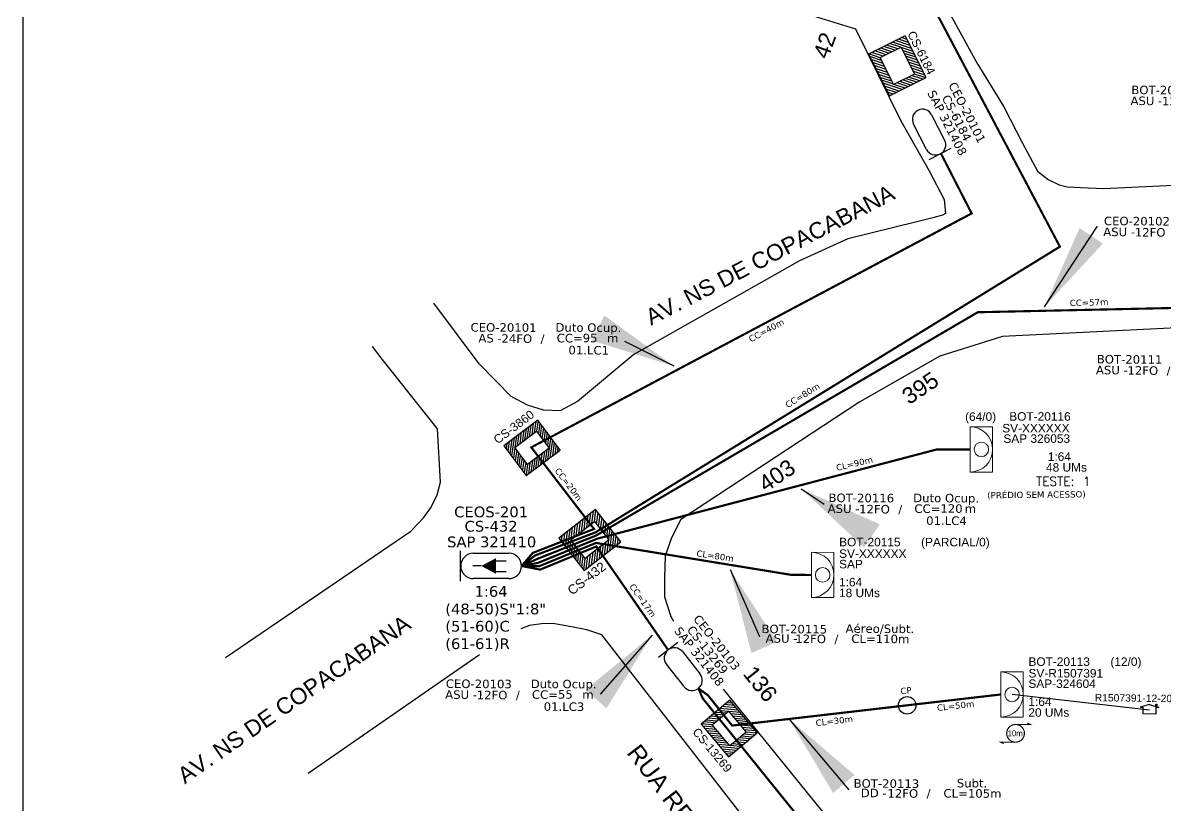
# Model space of a CAD drawing. Header units: inches. Extents: x 8603 to 10341, y 4641 to 5235.
# Drawn here: x 8603 to 8938.9, y 4840.8 to 5070.8 of the extents above; entities that cross this region are included whole.
import ezdxf
from ezdxf.enums import TextEntityAlignment as Align

# ---------------------------------------------------------------- set-up
doc = ezdxf.new("R2010")
doc.units = ezdxf.units.IN
doc.header["$MEASUREMENT"] = 0
for name, color, linetype in [('10.1-Caixas Subterrâneas', 5, 'Continuous'), ('20.4-CEOS', 1, 'Continuous'), ('20.5-CEO', 1, 'Continuous'), ('CAP a instalar', 1, 'FENCELINE1'), ('EXTRA', 50, 'Continuous'), ('label_cabos', 7, 'Continuous'), ('LAYOUT', 7, 'Continuous'), ('Legenda', 1, 'Continuous'), ('MUB', 252, 'Continuous'), ('surveys', 7, 'Continuous'), ('SURVEYS_LEGENDAS', 7, 'Continuous')]:
    doc.layers.add(name, color=color, linetype=linetype)
doc.layers.add("20.0-LEGENDA DOS CDO'S", color=1, linetype='Continuous', lineweight=0)
doc.layers.add('20.1-CDO_INTERIOR', color=1, linetype='Continuous', lineweight=0)
doc.layers.add('Comprimeto de lance', color=7, linetype='Continuous', true_color=0xf7f7f7)
doc.styles.add('ARIAL', font='arial.ttf')
doc.styles.add('ROMANS', font='simplex')
doc.styles.add('siredit', font='verdana.ttf')
doc.linetypes.add('FENCELINE1', pattern='A,0.25,-0.1,[133,ltypeshp.shx,S=0.1,R=0,X=-0.1,Y=0],-0.1,1', length=1.45)
doc.dimstyles.new('CC', dxfattribs={"dimtxt": 1, "dimasz": 2, "dimexe": 0.18, "dimexo": 0.0625, "dimgap": 0.09, "dimtad": 0, "dimdec": 0, "dimrnd": 1, "dimzin": 0, "dimdsep": 46, "dimtxsty": 'siredit', "dimblk": 'NONE', "dimcen": 0, "dimse1": 1, "dimse2": 1, "dimsd1": 1, "dimsd2": 1, "dimclrt": 7, "dimadec": 0, "dimazin": 0, "dimtfac": 1, "dimtdec": 0, "dimtofl": 0, "dimtmove": 0, "dimatfit": 3, "dimfxl": 0, "dimtolj": 1, "dimtzin": 0, "dimarcsym": 0})

# ---------------------------------------------------------------- blocks, each defined once
blk = doc.blocks.new('*X6')
at = {"color": 0, "linetype": 'Continuous'}
for p, q in [((-1.25, 0.34099), (-0.49099, 1.1)), ((-1.25, 0.517767), (-0.667767, 1.1)), ((-1.25, 0.694544), (-0.844544, 1.1)), ((-1.25, 0.87132), (-1.02132, 1.1)), ((-1.25, 1.048097), (-1.198097, 1.1)), ((-0.789214, 0.625), (-0.314214, 1.1)), ((-0.612437, 0.625), (-0.137437, 1.1)), ((-0.43566, 0.625), (0.03934, 1.1)), ((-0.258883, 0.625), (0.216117, 1.1)), ((-0.082107, 0.625), (0.392893, 1.1)), ((0.09467, 0.625), (0.56967, 1.1)), ((0.271447, 0.625), (0.746447, 1.1)), ((0.448223, 0.625), (0.923223, 1.1)), ((0.625, 0.625), (1.1, 1.1)), ((0.801777, 0.625), (1.25, 1.073223)), ((0.8035, 0.449947), (1.25, 0.896447)), ((0.8035, 0.27317), (1.25, 0.71967)), ((-1.25, 0.164214), (-0.8035, 0.610714)), ((-1.25, -0.012563), (-0.8035, 0.433937)), ((-1.25, -0.18934), (-0.8035, 0.25716)), ((-1.25, -0.366117), (-0.8035, 0.080383)), ((0.8035, 0.096393), (1.25, 0.542893)), ((0.8035, -0.080383), (1.25, 0.366117)), ((0.8035, -0.25716), (1.25, 0.18934)), ((0.8035, -0.433937), (1.25, 0.012563)), ((-1.25, -0.542893), (-0.8035, -0.096393)), ((-1.25, -0.71967), (-0.8035, -0.27317)), ((-1.25, -0.896447), (-0.8035, -0.449947)), ((0.49099, -1.1), (1.25, -0.34099)), ((0.667767, -1.1), (1.25, -0.517767)), ((0.8035, -0.610714), (1.25, -0.164214)), ((-1.25, -1.073223), (-0.801777, -0.625)), ((-1.1, -1.1), (-0.625, -0.625)), ((-0.923223, -1.1), (-0.448223, -0.625)), ((-0.746447, -1.1), (-0.271447, -0.625)), ((-0.56967, -1.1), (-0.09467, -0.625)), ((-0.392893, -1.1), (0.082107, -0.625)), ((-0.216117, -1.1), (0.258883, -0.625)), ((-0.03934, -1.1), (0.43566, -0.625)), ((0.137437, -1.1), (0.612437, -0.625)), ((0.314214, -1.1), (0.789214, -0.625)), ((0.844544, -1.1), (1.25, -0.694544)), ((1.02132, -1.1), (1.25, -0.87132)), ((1.198097, -1.1), (1.25, -1.048097))]:
    blk.add_line(p, q, dxfattribs=at)
blk = doc.blocks.new('MANHOLE_MQ')
at = {"color": 0, "linetype": 'Continuous'}
for p, q in [((0.00000623, 0.00000569), (-0.00000627, 0.00000569)), ((-0.00000627, 0.00000569), (-0.00000627, -0.00000531)), ((-0.00000404, 0.00000331), (0.00000399, 0.00000331)), ((-0.00000404, -0.00000294), (-0.00000404, 0.00000331)), ((0.00000399, 0.00000331), (0.00000399, -0.00000294)), ((0.00000623, -0.00000531), (0.00000623, 0.00000569)), ((0.00000399, -0.00000294), (-0.00000404, -0.00000294)), ((0.00000399, -0.00000294), (0.00000399, -0.00000294)), ((-0.00000627, -0.00000531), (0.00000623, -0.00000531))]:
    blk.add_line(p, q, dxfattribs=at)
at = {"color": 0, "linetype": 'Continuous', "xscale": 5e-06, "yscale": 5e-06, "zscale": 1e-05}
blk.add_blockref('*X6', (-0.00000002, 0.00000019), dxfattribs=at)
blk = doc.blocks.new('*X9')
at = {"color": 0, "linetype": 'Continuous'}
for p, q in [((-1.25, 0.34099), (-0.49099, 1.1)), ((-1.25, 0.517767), (-0.667767, 1.1)), ((-1.25, 0.694544), (-0.844544, 1.1)), ((-1.25, 0.87132), (-1.02132, 1.1)), ((-1.25, 1.048097), (-1.198097, 1.1)), ((-0.789214, 0.625), (-0.314214, 1.1)), ((-0.612437, 0.625), (-0.137437, 1.1)), ((-0.43566, 0.625), (0.03934, 1.1)), ((-0.258883, 0.625), (0.216117, 1.1)), ((-0.082107, 0.625), (0.392893, 1.1)), ((0.09467, 0.625), (0.56967, 1.1)), ((0.271447, 0.625), (0.746447, 1.1)), ((0.448223, 0.625), (0.923223, 1.1)), ((0.625, 0.625), (1.1, 1.1)), ((0.801777, 0.625), (1.25, 1.073223)), ((0.8035, 0.449947), (1.25, 0.896447)), ((0.8035, 0.27317), (1.25, 0.71967)), ((-1.25, 0.164214), (-0.8035, 0.610714)), ((-1.25, -0.012563), (-0.8035, 0.433937)), ((-1.25, -0.18934), (-0.8035, 0.25716)), ((-1.25, -0.366117), (-0.8035, 0.080383)), ((0.8035, 0.096393), (1.25, 0.542893)), ((0.8035, -0.080383), (1.25, 0.366117)), ((0.8035, -0.25716), (1.25, 0.18934)), ((0.8035, -0.433937), (1.25, 0.012563)), ((-1.25, -0.542893), (-0.8035, -0.096393)), ((-1.25, -0.71967), (-0.8035, -0.27317)), ((-1.25, -0.896447), (-0.8035, -0.449947)), ((0.49099, -1.1), (1.25, -0.34099)), ((0.667767, -1.1), (1.25, -0.517767)), ((0.8035, -0.610714), (1.25, -0.164214)), ((-1.25, -1.073223), (-0.801777, -0.625)), ((-1.1, -1.1), (-0.625, -0.625)), ((-0.923223, -1.1), (-0.448223, -0.625)), ((-0.746447, -1.1), (-0.271447, -0.625)), ((-0.56967, -1.1), (-0.09467, -0.625)), ((-0.392893, -1.1), (0.082107, -0.625)), ((-0.216117, -1.1), (0.258883, -0.625)), ((-0.03934, -1.1), (0.43566, -0.625)), ((0.137437, -1.1), (0.612437, -0.625)), ((0.314214, -1.1), (0.789214, -0.625)), ((0.844544, -1.1), (1.25, -0.694544)), ((1.02132, -1.1), (1.25, -0.87132)), ((1.198097, -1.1), (1.25, -1.048097))]:
    blk.add_line(p, q, dxfattribs=at)
blk = doc.blocks.new('*U10')
at = {"color": 0, "linetype": 'Continuous'}
for p, q in [((0.001244, 0.001095), (-0.000006, 0.001095)), ((-0.000006, 0.001095), (-0.000006, -0.000005)), ((0.001244, -0.000005), (0.001244, 0.001095)), ((0.000217, 0.000857), (0.00102, 0.000857)), ((0.000217, 0.000232), (0.000217, 0.000857)), ((0.00102, 0.000857), (0.00102, 0.000232)), ((0.00102, 0.000232), (0.000217, 0.000232)), ((0.00102, 0.000232), (0.00102, 0.000232)), ((-0.000006, -0.000005), (0.001244, -0.000005))]:
    blk.add_line(p, q, dxfattribs=at)
at = {"color": 0, "linetype": 'Continuous', "xscale": 0.0005, "yscale": 0.0005, "zscale": 0.001}
blk.add_blockref('*X9', (0.000619, 0.000545), dxfattribs=at)
at = {"layer": '10.1-Caixas Subterrâneas', "color": 0, "lineweight": 0, "style": 'ROMANS'}
blk.add_attdef('FID', (-0.000027, -0.000378), '', height=0.00025, dxfattribs=at)
at = {"layer": '10.1-Caixas Subterrâneas', "color": 0, "lineweight": 0, "style": 'ROMANS', "flags": 3}
for tag, p in [('FATOR', (-0.000622, -0.000749)), ('ID_ATIVIDADE', (-0.000622, -0.001121)), ('QTDE', (-0.000622, -0.001493))]:
    blk.add_attdef(tag, p, '', height=0.00025, dxfattribs=at)
blk = doc.blocks.new('Teste  FTTH')
at = {"color": 0, "lineweight": 0, "style": 'ROMANS'}
for tag, p in [('TESTE', (-2.302, -0.29)), ('QTDE', (0.212, -0.29))]:
    blk.add_attdef(tag, p, '', height=0.48, dxfattribs=at)
for tag, p, flags in [('FID', (-2.227, -1.253), 1), ('FATOR', (-2.227, -2.028), 3), ('ID_ATIVIDADE', (-2.227, -2.716), 3)]:
    blk.add_attdef(tag, p, '', height=0.48, dxfattribs=dict(at, flags=flags))
blk = doc.blocks.new('_None')
blk = doc.blocks.new('LEGENDA DOS CABOS')
at = {"layer": 'EXTRA', "color": 0, "style": 'siredit'}
for tag, p in [('ID', (4.6, 0.97)), ('XX', (9.03, 0.97))]:
    blk.add_attdef(tag, text='', height=0.48, rotation=359.69, dxfattribs=at).set_placement(p, align=Align.MIDDLE_CENTER)
at = {"layer": 'Legenda', "color": 0, "style": 'siredit'}
for tag, p in [('TIPO_CABO', (1.31, 0)), ('CABO', (4.69, -0.05)), ('/', (6.81, -0.05)), ('METROS', (10.03, -0.05))]:
    blk.add_attdef(tag, text='', height=0.8, rotation=359.69, dxfattribs=at).set_placement(p, align=Align.MIDDLE_CENTER)
blk = doc.blocks.new('Inst CB DT OCUP CFOA-SM-ASU-120-S-12')
at = {"layer": 'label_cabos', "color": 0, "style": 'siredit'}
for tag, flags, p in [('ID_ATIVIDADE', 3, (1.31, 2.67)), ('FATOR', 1, (11.56, 2.55))]:
    blk.add_attdef(tag, text='', height=1, rotation=359.69, dxfattribs=dict(at, flags=flags)).set_placement(p, align=Align.MIDDLE_CENTER)
for tag, p in [('DESTINO_CABO', (3.13, 1.26)), ('TIPO_CABO', (13.11, 1.24)), ('TIPO_CABO', (1.26, 0)), ('CABO', (4.69, -0.05)), ('/', (7.71, -0.05)), ('LANCE', (10.91, 0)), ('UND', (15.96, 0)), ('FID', (13.15, -1.41))]:
    blk.add_attdef(tag, text='', height=1, rotation=359.69, dxfattribs=at).set_placement(p, align=Align.MIDDLE_CENTER)
blk.add_attdef('QTDE', (12.43, -0.47), '', height=1, rotation=359.69, dxfattribs=at)
blk = doc.blocks.new('*U12')
at = {"layer": '20.4-CEOS', "color": 7, "style": 'siredit'}
for tag, p in [('FIBRAS_SPLITTER', (0, 0)), ('FIBRAS_TOP_C', (0, -4.13)), ('RESERVA_FINAIS', (0, -5.46))]:
    blk.add_attdef(tag, p, '', height=1.01, dxfattribs=at)
for tag, p, flags in [('ID_ATIVIDADE', (0, -6.77), 3), ('FATOR', (0, -8.09), 1), ('QTDE', (0, -9.4), 1), ('FID', (0, -10.71), 1)]:
    blk.add_attdef(tag, p, '', height=1.01, dxfattribs=dict(at, flags=flags))
blk = doc.blocks.new('Inst CB DT OCUP CFOA-SM-AS-80-TS-24')
at = {"layer": 'label_cabos', "color": 0, "style": 'siredit'}
for tag, flags, p in [('ID_ATIVIDADE', 3, (1.31, 2.67)), ('FATOR', 1, (11.56, 2.55))]:
    blk.add_attdef(tag, text='', height=1, rotation=359.69, dxfattribs=dict(at, flags=flags)).set_placement(p, align=Align.MIDDLE_CENTER)
for tag, p in [('DESTINO_CABO', (3.13, 1.26)), ('TIPO_CABO', (13.11, 1.24)), ('TIPO_CABO', (1.76, 0)), ('CABO', (4.69, -0.05)), ('/', (7.71, -0.05)), ('LANCE', (10.91, 0)), ('UND', (15.96, 0)), ('FID', (13.15, -1.41))]:
    blk.add_attdef(tag, text='', height=1, rotation=359.69, dxfattribs=at).set_placement(p, align=Align.MIDDLE_CENTER)
blk.add_attdef('QTDE', (12.43, -0.47), '', height=1, rotation=359.69, dxfattribs=at)
blk = doc.blocks.new('A$C0F3E0099')
blk.add_lwpolyline([(2.34, 1.47), (2.49, 1.47)])
at = {"layer": 'surveys'}
for p, q in [((1.4, 1.42), (0, 1.03)), ((0, 1.03), (0.44, 1.03)), ((0.43, 0.02), (0.44, 1.02)), ((2.35, 0), (0.43, 0.02)), ((1.4, 1.42), (2.8, 1)), ((2.34, 1.14), (2.34, 1.47)), ((2.36, 1), (2.35, 0)), ((2.8, 1), (2.36, 1)), ((2.49, 1.47), (2.49, 1.1))]:
    blk.add_line(p, q, dxfattribs=at)

msp = doc.modelspace()

# ---------------------------------------------------------------- linework, layer by layer
msp.add_lwpolyline([(8603.02, 4640.95), (9441.58, 4640.95), (9441.58, 5234.95), (8603.02, 5234.95), (8603.02, 4640.95)])
at = {"color": 4}
msp.add_lwpolyline([(8934.28, 4868.81), (8893.85, 4873.38)], dxfattribs=at)
at = {"color": 5}
msp.add_circle((8863.01, 4870.19), 2.58, dxfattribs=at)
at = {"layer": '20.1-CDO_INTERIOR', "color": 0, "lineweight": 18}
for points in [[(8888.16, 4938.78), (8888.16, 4952.06), (8881.52, 4952.06), (8881.52, 4938.78)], [(8841.5, 4901.89), (8841.51, 4915.17), (8834.86, 4915.18), (8834.86, 4901.9)]]:
    msp.add_lwpolyline(points, close=True, dxfattribs=at)
at = {"layer": '20.1-CDO_INTERIOR', "color": 1, "lineweight": 18}
msp.add_lwpolyline([(8897.17, 4866.73), (8897.17, 4880.02), (8890.53, 4880.02), (8890.53, 4866.74)], close=True, dxfattribs=at)
at = {"layer": '20.1-CDO_INTERIOR', "color": 0, "lineweight": 18}
for centre in [(8884.84, 4945.42), (8838.18, 4908.54)]:
    msp.add_circle(centre, 2.13, dxfattribs=at)
at = {"layer": '20.1-CDO_INTERIOR', "color": 1, "lineweight": 18}
msp.add_circle((8893.85, 4873.38), 2.13, dxfattribs=at)
at = {"layer": '20.1-CDO_INTERIOR', "color": 0, "lineweight": 18}
for centre, start, end in [((8881.52, 4945.42), 270.0276, 90.0276), ((8834.86, 4908.54), 269.9724, 89.9724)]:
    msp.add_arc(centre, 6.64, start, end, dxfattribs=at)
at = {"layer": '20.1-CDO_INTERIOR', "color": 1, "lineweight": 18}
msp.add_arc((8890.53, 4873.38), 6.64, 269.9724, 89.9724, dxfattribs=at)
at = {"layer": '20.4-CEOS', "color": 0}
for p, q in [((8735.47, 4914.88), (8745.92, 4914.88)), ((8745.92, 4907.43), (8735.47, 4907.43))]:
    msp.add_line(p, q, dxfattribs=at)
for points in [[(8731.74, 4906.67), (8731.74, 4915.65)], [(8737.81, 4911.16), (8735.3, 4911.16)], [(8741.93, 4912.63), (8745.1, 4912.63)], [(8741.93, 4909.53), (8745.1, 4909.53)]]:
    msp.add_lwpolyline(points, dxfattribs=at)
msp.add_lwpolyline([(8737.81, 4911.16, 0, 4.6, 0), (8742.12, 4911.16, 4.6, 4.6, 0)], format="xyseb", dxfattribs=at)
for centre, start, end in [((8735.47, 4911.16), 90, 270), ((8745.92, 4911.16), 270, 90)]:
    msp.add_arc(centre, 3.72, start, end, dxfattribs=at)
at = {"layer": '20.5-CEO', "color": 0}
for p, q in [((8870.21, 5043.81), (8874.04, 5036.34)), ((8868.72, 5033.61), (8864.89, 5041.08))]:
    msp.add_line(p, q, dxfattribs=at)
at = {"layer": '20.5-CEO', "color": 5}
for p, q in [((8796.94, 4885.97), (8802.14, 4879.39)), ((8797.44, 4875.68), (8792.24, 4882.27))]:
    msp.add_line(p, q, dxfattribs=at)
at = {"layer": '20.5-CEO', "color": 0}
msp.add_lwpolyline([(8869.53, 5030.67), (8875.95, 5033.96)], dxfattribs=at)
at = {"layer": '20.5-CEO', "color": 5}
msp.add_lwpolyline([(8795.57, 4888.7), (8789.9, 4884.23)], dxfattribs=at)
at = {"layer": '20.5-CEO', "color": 0}
for centre, start, end in [((8867.55, 5042.45), 27.1213, 207.1213), ((8871.38, 5034.98), 207.1213, 27.1213)]:
    msp.add_arc(centre, 2.99, start, end, dxfattribs=at)
at = {"layer": '20.5-CEO', "color": 5}
for centre, start, end in [((8794.59, 4884.12), 38.2902, 218.2902), ((8799.79, 4877.53), 218.2902, 38.2902)]:
    msp.add_arc(centre, 2.99, start, end, dxfattribs=at)
at = {"layer": 'CAP a instalar', "color": 0, "linetype": 'FENCELINE1', "ltscale": 5, "const_width": 0.635}
for points in [[(8749.64, 4911.16), (8753.64, 4914.25), (8771.39, 4921.05), (8907.93, 5005.04), (8868.9, 5078.93), (8894.09, 5114.26), (8942.01, 5114.26)], [(8749.64, 4911.16), (8752.96, 4915), (8770.95, 4922.04), (8752.51, 4946.03), (8881.98, 5014.81), (8872.96, 5032.42)], [(8749.64, 4911.16), (8754.34, 4913.26), (8771.55, 4920.11), (8883.79, 4985.76), (8956.46, 4987.34)], [(8749.64, 4911.16), (8754.47, 4912.06), (8771.89, 4919.18), (8871.73, 4945.42), (8881.52, 4945.42)], [(8749.64, 4911.16), (8754.83, 4911.09), (8771.53, 4917.93), (8829, 4908.54), (8834.86, 4908.53)], [(8749.64, 4911.16), (8755.12, 4910.09), (8771.66, 4916.9), (8792.74, 4886.47)], [(8801.64, 4875.18), (8802.93, 4872.21), (8856.78, 4805.5), (8891.76, 4825.74), (8897.03, 4825.74)]]:
    msp.add_lwpolyline(points, dxfattribs=at)
at = {"layer": 'CAP a instalar', "color": 1, "linetype": 'ByBlock', "ltscale": 5, "const_width": 0.635}
msp.add_lwpolyline([(8890.53, 4873.38), (8811.56, 4864.24), (8804.48, 4873.12), (8801.64, 4875.18)], dxfattribs=at)
at = {"layer": 'LAYOUT', "color": 1, "const_width": 0.343}
msp.add_lwpolyline([(8894.89, 4864.56, 1.000012), (8894.89, 4859.36, 0.999978)], format="xyb", close=True, dxfattribs=at)
for points in [[(8894.89, 4864.56), (8899.22, 4864.56), (8898.35, 4864.99)], [(8894.89, 4859.36), (8890.55, 4859.36), (8891.42, 4858.93)]]:
    msp.add_lwpolyline(points, dxfattribs=at)
at = {"layer": 'MUB'}
for points in [[(8914.4, 5154.5), (8892.73, 5089.49), (8880.02, 5092.84), (8874.47, 5080.79), (8874.47, 5077.8), (8875.81, 5073.24), (8883.55, 5059.12), (8891.43, 5046.14), (8896.91, 5035.43), (8901.37, 5027.27), (8904.46, 5024.76), (8907.75, 5023.23), (8910.07, 5022.65), (8912.24, 5022.53), (8914, 5022.46), (8920.88, 5022.11)], [(8833.81, 5073.35), (8847.88, 5069.06), (8861.02, 5042.23), (8869.54, 5027.35), (8873.93, 5018.93), (8874.28, 5014.82), (8873.42, 5014.25), (8870.56, 5013.51), (8865.87, 5012.3), (8845.57, 5007.33), (8831.35, 5000.86)], [(8920.88, 5022.11), (9095.59, 5030.49), (9156.65, 5033.76)], [(8831.35, 5000.86), (8815.76, 4992.05)], [(8815.76, 4992.05), (8782.64, 4973.34), (8766.13, 4959.48), (8761, 4956.74), (8756.09, 4956.99), (8751.43, 4958.39), (8746.62, 4960.97), (8737.15, 4970.6), (8723.84, 4988.41)], [(9159.38, 4991.97), (8891.08, 4978.63), (8872.59, 4972.8), (8849.07, 4959.41), (8796.5, 4924.83), (8793.73, 4919.47), (8791.85, 4914.12), (8791.69, 4907.71), (8791.63, 4902.07), (8793.51, 4896.3), (8794.37, 4894.97)], [(8708.66, 4972), (8705.85, 4975.65)], [(8662.61, 4884.23), (8717.1, 4921.42), (8720.8, 4925.31), (8722.97, 4928.27), (8724.85, 4932.03), (8725.77, 4935.83), (8724.91, 4951.44), (8708.66, 4972)], [(8881.92, 4751.05), (8773.27, 4890.95), (8768.8, 4892.35), (8764.85, 4893.14), (8759.47, 4894.13), (8756.15, 4894.23), (8752.01, 4893.69), (8749.41, 4892.67)], [(8737.29, 4885.06), (8686.87, 4850.18)], [(8808.94, 4874.96), (8898.2, 4764.78)]]:
    msp.add_lwpolyline(points, dxfattribs=at)

# ---------------------------------------------------------------- block references
at = {"xscale": 1.949999999999818, "yscale": 1.949999999999818, "zscale": 1.95}
msp.add_blockref('A$C0F3E0099', (8931.54, 4867.62), dxfattribs=at)
at = {"layer": '10.1-Caixas Subterrâneas', "color": 30}
for p, xscale, yscale, zscale, rotation in [((8860.3, 5058.31), 1099269.717944606, 1099269.717944606, 1099269.717944606, 116.5739689732744), ((8752.6, 4946.03), 999336.1072223695, 999336.1072223695, 999336.1072223695, 216.9818232058863), ((8810.83, 4863.51), 999336.1072223695, 999336.1072223695, 999336.1072223695, 129.811583566312)]:
    msp.add_blockref('MANHOLE_MQ', p, dxfattribs=dict(at, xscale=xscale, yscale=yscale, zscale=zscale, rotation=rotation))
at = {"layer": '10.1-Caixas Subterrâneas', "color": 10}
ref = msp.add_blockref('*U10', (8768.06, 4909.91), dxfattribs=dict(at, xscale=10992.69703125012, yscale=10992.69703125012, zscale=10992.69703125012, rotation=37.9650240895695))
ref.add_attrib('FID', 'CS-432', (8764.5, 4902.42), dxfattribs={"color": 0, "lineweight": 0, "height": 2.746, "rotation": 37.965, "style": 'ARIAL'})
at = {"layer": "20.0-LEGENDA DOS CDO'S", "color": 0, "lineweight": 0, "xscale": 5.470312499999911, "yscale": 5.470312500000089, "zscale": 5.470312499999978, "rotation": 0.0040785621055283}
msp.add_blockref('Teste  FTTH', (8913.51, 4936.31), dxfattribs=at).add_auto_attribs({'TESTE': 'TESTE:', 'QTDE': '1'})
at = {"layer": '20.4-CEOS', "color": 0, "lineweight": 0}
ref = msp.add_blockref('*U12', (8727.22, 4896.94), dxfattribs=dict(at, xscale=3.125, yscale=3.125, zscale=3.125))
ref.add_attrib('FIBRAS_SPLITTER', '(48-50)S"1:8"', (8727.22, 4896.94), dxfattribs={"color": 7, "height": 3.1552, "style": 'siredit'})
ref.add_attrib('FIBRAS_TOP_C', '(51-60)C', (8727.22, 4891.86), dxfattribs={"color": 7, "height": 3.155, "style": 'siredit'})
ref.add_attrib('RESERVA_FINAIS', '(61-61)R', (8727.22, 4886.73), dxfattribs={"color": 7, "height": 3.155, "style": 'siredit'})
at = {"layer": 'label_cabos', "color": 0, "lineweight": 0}
ref = msp.add_blockref('Inst CB DT OCUP CFOA-SM-ASU-120-S-12', (8930.75, 5047.92), dxfattribs=dict(at, xscale=2.5, yscale=2.5, zscale=2.5))
ref.add_attrib('DESTINO_CABO', 'BOT-20112', dxfattribs={"color": 0, "height": 2.5, "rotation": 359.69, "style": 'siredit'}).set_placement((8938.58, 5051.08), align=Align.MIDDLE_CENTER)
ref.add_attrib('CABO', '12FO', dxfattribs={"color": 0, "height": 2.5, "rotation": 359.69, "style": 'siredit'}).set_placement((8942.47, 5047.79), align=Align.MIDDLE_CENTER)
ref.add_attrib('TIPO_CABO', 'Duto Ocup.', dxfattribs={"color": 0, "height": 2.5, "rotation": 359.69, "style": 'siredit'}).set_placement((8963.52, 5051.03), align=Align.MIDDLE_CENTER)
ref.add_attrib('/', '/', dxfattribs={"color": 0, "height": 2.5, "rotation": 359.69, "style": 'siredit'}).set_placement((8950.04, 5047.79), align=Align.MIDDLE_CENTER)
ref.add_attrib('TIPO_CABO', 'ASU - ', dxfattribs={"color": 0, "height": 2.5, "rotation": 359.69, "style": 'siredit'}).set_placement((8933.91, 5047.91), align=Align.MIDDLE_CENTER)
ref.add_attrib('FID', '01.LC2.5', dxfattribs={"color": 0, "height": 2.5, "rotation": 359.69, "style": 'siredit'}).set_placement((8963.62, 5044.38), align=Align.MIDDLE_CENTER)
ref.add_attrib('LANCE', 'CC=', dxfattribs={"color": 0, "height": 2.5, "rotation": 359.69, "style": 'siredit'}).set_placement((8958.02, 5047.92), align=Align.MIDDLE_CENTER)
ref.add_attrib('QTDE', '115', (8961.82, 5046.73), dxfattribs={"color": 0, "height": 2.5, "rotation": 359.69, "style": 'siredit'})
ref.add_attrib('UND', 'm', dxfattribs={"color": 0, "height": 2.5, "rotation": 359.69, "style": 'siredit'}).set_placement((8970.66, 5047.92), align=Align.MIDDLE_CENTER)
ref = msp.add_blockref('Inst CB DT OCUP CFOA-SM-ASU-120-S-12', (8922.75, 5009.39), dxfattribs=dict(at, xscale=2.5, yscale=2.5, zscale=2.5))
ref.add_attrib('DESTINO_CABO', 'CEO-20102', dxfattribs={"color": 0, "height": 2.5, "rotation": 359.69, "style": 'siredit'}).set_placement((8930.58, 5012.55), align=Align.MIDDLE_CENTER)
ref.add_attrib('CABO', '12FO', dxfattribs={"color": 0, "height": 2.5, "rotation": 359.69, "style": 'siredit'}).set_placement((8934.46, 5009.26), align=Align.MIDDLE_CENTER)
ref.add_attrib('TIPO_CABO', 'Duto Ocup.', dxfattribs={"color": 0, "height": 2.5, "rotation": 359.69, "style": 'siredit'}).set_placement((8955.52, 5012.5), align=Align.MIDDLE_CENTER)
ref.add_attrib('/', '/', dxfattribs={"color": 0, "height": 2.5, "rotation": 359.69, "style": 'siredit'}).set_placement((8942.03, 5009.26), align=Align.MIDDLE_CENTER)
ref.add_attrib('TIPO_CABO', 'ASU - ', dxfattribs={"color": 0, "height": 2.5, "rotation": 359.69, "style": 'siredit'}).set_placement((8925.9, 5009.38), align=Align.MIDDLE_CENTER)
ref.add_attrib('FID', '01.LC2', dxfattribs={"color": 0, "height": 2.5, "rotation": 359.69, "style": 'siredit'}).set_placement((8955.62, 5005.86), align=Align.MIDDLE_CENTER)
ref.add_attrib('LANCE', 'CC=', dxfattribs={"color": 0, "height": 2.5, "rotation": 359.69, "style": 'siredit'}).set_placement((8950.02, 5009.4), align=Align.MIDDLE_CENTER)
ref.add_attrib('QTDE', '95', (8953.82, 5008.21), dxfattribs={"color": 0, "height": 2.5, "rotation": 359.69, "style": 'siredit'})
ref.add_attrib('UND', 'm', dxfattribs={"color": 0, "height": 2.5, "rotation": 359.69, "style": 'siredit'}).set_placement((8962.66, 5009.4), align=Align.MIDDLE_CENTER)
ref = msp.add_blockref('Inst CB DT OCUP CFOA-SM-AS-80-TS-24', (8736.54, 4978.14), dxfattribs=dict(at, xscale=2.5, yscale=2.5, zscale=2.5))
ref.add_attrib('DESTINO_CABO', 'CEO-20101', dxfattribs={"color": 0, "height": 2.5, "rotation": 359.69, "style": 'siredit'}).set_placement((8744.36, 4981.29), align=Align.MIDDLE_CENTER)
ref.add_attrib('CABO', '24FO', dxfattribs={"color": 0, "height": 2.5, "rotation": 359.69, "style": 'siredit'}).set_placement((8748.25, 4978.01), align=Align.MIDDLE_CENTER)
ref.add_attrib('TIPO_CABO', 'Duto Ocup.', dxfattribs={"color": 0, "height": 2.5, "rotation": 359.69, "style": 'siredit'}).set_placement((8769.31, 4981.25), align=Align.MIDDLE_CENTER)
ref.add_attrib('/', '/', dxfattribs={"color": 0, "height": 2.5, "rotation": 359.69, "style": 'siredit'}).set_placement((8755.82, 4978.01), align=Align.MIDDLE_CENTER)
ref.add_attrib('TIPO_CABO', 'AS - ', dxfattribs={"color": 0, "height": 2.5, "rotation": 359.69, "style": 'siredit'}).set_placement((8740.94, 4978.12), align=Align.MIDDLE_CENTER)
ref.add_attrib('FID', '01.LC1', dxfattribs={"color": 0, "height": 2.5, "rotation": 359.69, "style": 'siredit'}).set_placement((8769.4, 4974.6), align=Align.MIDDLE_CENTER)
ref.add_attrib('LANCE', 'CC=', dxfattribs={"color": 0, "height": 2.5, "rotation": 359.69, "style": 'siredit'}).set_placement((8763.81, 4978.14), align=Align.MIDDLE_CENTER)
ref.add_attrib('QTDE', '95', (8767.61, 4976.95), dxfattribs={"color": 0, "height": 2.5, "rotation": 359.69, "style": 'siredit'})
ref.add_attrib('UND', 'm', dxfattribs={"color": 0, "height": 2.5, "rotation": 359.69, "style": 'siredit'}).set_placement((8776.45, 4978.14), align=Align.MIDDLE_CENTER)
ref = msp.add_blockref('Inst CB DT OCUP CFOA-SM-ASU-120-S-12', (8920.6, 4968.76), dxfattribs=dict(at, xscale=2.5, yscale=2.5, zscale=2.5))
ref.add_attrib('DESTINO_CABO', 'BOT-20111', dxfattribs={"color": 0, "height": 2.5, "rotation": 359.69, "style": 'siredit'}).set_placement((8928.42, 4971.91), align=Align.MIDDLE_CENTER)
ref.add_attrib('CABO', '12FO', dxfattribs={"color": 0, "height": 2.5, "rotation": 359.69, "style": 'siredit'}).set_placement((8932.31, 4968.63), align=Align.MIDDLE_CENTER)
ref.add_attrib('TIPO_CABO', 'Duto Ocup.', dxfattribs={"color": 0, "height": 2.5, "rotation": 359.69, "style": 'siredit'}).set_placement((8953.37, 4971.87), align=Align.MIDDLE_CENTER)
ref.add_attrib('/', '/', dxfattribs={"color": 0, "height": 2.5, "rotation": 359.69, "style": 'siredit'}).set_placement((8939.88, 4968.63), align=Align.MIDDLE_CENTER)
ref.add_attrib('TIPO_CABO', 'ASU - ', dxfattribs={"color": 0, "height": 2.5, "rotation": 359.69, "style": 'siredit'}).set_placement((8923.75, 4968.75), align=Align.MIDDLE_CENTER)
ref.add_attrib('FID', '01.LC2.4', dxfattribs={"color": 0, "height": 2.5, "rotation": 359.69, "style": 'siredit'}).set_placement((8953.46, 4965.22), align=Align.MIDDLE_CENTER)
ref.add_attrib('LANCE', 'CC=', dxfattribs={"color": 0, "height": 2.5, "rotation": 359.69, "style": 'siredit'}).set_placement((8947.87, 4968.76), align=Align.MIDDLE_CENTER)
ref.add_attrib('QTDE', '105', (8951.67, 4967.57), dxfattribs={"color": 0, "height": 2.5, "rotation": 359.69, "style": 'siredit'})
ref.add_attrib('UND', 'm', dxfattribs={"color": 0, "height": 2.5, "rotation": 359.69, "style": 'siredit'}).set_placement((8960.51, 4968.76), align=Align.MIDDLE_CENTER)
ref = msp.add_blockref('Inst CB DT OCUP CFOA-SM-ASU-120-S-12', (8841.71, 4928), dxfattribs=dict(at, xscale=2.5, yscale=2.5, zscale=2.5))
ref.add_attrib('DESTINO_CABO', 'BOT-20116', dxfattribs={"color": 0, "height": 2.5, "rotation": 359.69, "style": 'siredit'}).set_placement((8849.54, 4931.16), align=Align.MIDDLE_CENTER)
ref.add_attrib('CABO', '12FO', dxfattribs={"color": 0, "height": 2.5, "rotation": 359.69, "style": 'siredit'}).set_placement((8853.42, 4927.87), align=Align.MIDDLE_CENTER)
ref.add_attrib('TIPO_CABO', 'Duto Ocup.', dxfattribs={"color": 0, "height": 2.5, "rotation": 359.69, "style": 'siredit'}).set_placement((8874.48, 4931.12), align=Align.MIDDLE_CENTER)
ref.add_attrib('/', '/', dxfattribs={"color": 0, "height": 2.5, "rotation": 359.69, "style": 'siredit'}).set_placement((8860.99, 4927.87), align=Align.MIDDLE_CENTER)
ref.add_attrib('TIPO_CABO', 'ASU - ', dxfattribs={"color": 0, "height": 2.5, "rotation": 359.69, "style": 'siredit'}).set_placement((8844.86, 4927.99), align=Align.MIDDLE_CENTER)
ref.add_attrib('FID', '01.LC4', dxfattribs={"color": 0, "height": 2.5, "rotation": 359.69, "style": 'siredit'}).set_placement((8874.58, 4924.47), align=Align.MIDDLE_CENTER)
ref.add_attrib('LANCE', 'CC=', dxfattribs={"color": 0, "height": 2.5, "rotation": 359.69, "style": 'siredit'}).set_placement((8868.98, 4928.01), align=Align.MIDDLE_CENTER)
ref.add_attrib('QTDE', '120', (8872.78, 4926.82), dxfattribs={"color": 0, "height": 2.5, "rotation": 359.69, "style": 'siredit'})
ref.add_attrib('UND', 'm', dxfattribs={"color": 0, "height": 2.5, "rotation": 359.69, "style": 'siredit'}).set_placement((8881.62, 4928.01), align=Align.MIDDLE_CENTER)
ref = msp.add_blockref('LEGENDA DOS CABOS', (8819.24, 4888.54), dxfattribs=dict(at, xscale=2.5, yscale=2.5, zscale=2.5))
ref.add_attrib('ID', 'BOT-20115', dxfattribs={"color": 0, "height": 2.5, "rotation": 359.69, "style": 'siredit'}).set_placement((8829.84, 4892.61), align=Align.MIDDLE_CENTER)
ref.add_attrib('CABO', '12FO', dxfattribs={"color": 0, "height": 2.5, "rotation": 359.69, "style": 'siredit'}).set_placement((8834.65, 4889.73), align=Align.MIDDLE_CENTER)
ref.add_attrib('METROS', 'CL=110m', dxfattribs={"color": 0, "height": 2.5, "rotation": 359.69, "style": 'siredit'}).set_placement((8855.14, 4889.73), align=Align.MIDDLE_CENTER)
ref.add_attrib('XX', 'Aéreo/Subt.', dxfattribs={"color": 0, "height": 2.5, "rotation": 359.69, "style": 'siredit'}).set_placement((8855.01, 4892.72), align=Align.MIDDLE_CENTER)
ref.add_attrib('/', '/', dxfattribs={"color": 0, "height": 2.5, "rotation": 359.69, "style": 'siredit'}).set_placement((8842.22, 4889.73), align=Align.MIDDLE_CENTER)
ref.add_attrib('TIPO_CABO', 'ASU -', dxfattribs={"color": 0, "height": 2.5, "rotation": 359.69, "style": 'siredit'}).set_placement((8826.09, 4889.84), align=Align.MIDDLE_CENTER)
ref = msp.add_blockref('Inst CB DT OCUP CFOA-SM-ASU-120-S-12', (8729.26, 4873.35), dxfattribs=dict(at, xscale=2.5, yscale=2.5, zscale=2.5))
ref.add_attrib('DESTINO_CABO', 'CEO-20103', dxfattribs={"color": 0, "height": 2.5, "rotation": 359.69, "style": 'siredit'}).set_placement((8737.09, 4876.5), align=Align.MIDDLE_CENTER)
ref.add_attrib('CABO', '12FO', dxfattribs={"color": 0, "height": 2.5, "rotation": 359.69, "style": 'siredit'}).set_placement((8740.98, 4873.22), align=Align.MIDDLE_CENTER)
ref.add_attrib('TIPO_CABO', 'Duto Ocup.', dxfattribs={"color": 0, "height": 2.5, "rotation": 359.69, "style": 'siredit'}).set_placement((8762.03, 4876.46), align=Align.MIDDLE_CENTER)
ref.add_attrib('/', '/', dxfattribs={"color": 0, "height": 2.5, "rotation": 359.69, "style": 'siredit'}).set_placement((8748.55, 4873.22), align=Align.MIDDLE_CENTER)
ref.add_attrib('TIPO_CABO', 'ASU - ', dxfattribs={"color": 0, "height": 2.5, "rotation": 359.69, "style": 'siredit'}).set_placement((8732.42, 4873.34), align=Align.MIDDLE_CENTER)
ref.add_attrib('FID', '01.LC3', dxfattribs={"color": 0, "height": 2.5, "rotation": 359.69, "style": 'siredit'}).set_placement((8762.13, 4869.81), align=Align.MIDDLE_CENTER)
ref.add_attrib('LANCE', 'CC=', dxfattribs={"color": 0, "height": 2.5, "rotation": 359.69, "style": 'siredit'}).set_placement((8756.53, 4873.35), align=Align.MIDDLE_CENTER)
ref.add_attrib('QTDE', '55', (8760.33, 4872.16), dxfattribs={"color": 0, "height": 2.5, "rotation": 359.69, "style": 'siredit'})
ref.add_attrib('UND', 'm', dxfattribs={"color": 0, "height": 2.5, "rotation": 359.69, "style": 'siredit'}).set_placement((8769.17, 4873.35), align=Align.MIDDLE_CENTER)
ref = msp.add_blockref('LEGENDA DOS CABOS', (8846.33, 4843.12), dxfattribs=dict(at, xscale=2.5, yscale=2.5, zscale=2.5))
ref.add_attrib('ID', 'BOT-20113', dxfattribs={"color": 0, "height": 2.5, "rotation": 359.69, "style": 'siredit'}).set_placement((8856.93, 4847.19), align=Align.MIDDLE_CENTER)
ref.add_attrib('CABO', '12FO', dxfattribs={"color": 0, "height": 2.5, "rotation": 359.69, "style": 'siredit'}).set_placement((8861.74, 4844.3), align=Align.MIDDLE_CENTER)
ref.add_attrib('METROS', 'CL=105m', dxfattribs={"color": 0, "height": 2.5, "rotation": 359.69, "style": 'siredit'}).set_placement((8882.23, 4844.3), align=Align.MIDDLE_CENTER)
ref.add_attrib('XX', 'Subt.', dxfattribs={"color": 0, "height": 2.5, "rotation": 359.69, "style": 'siredit'}).set_placement((8882.1, 4847.3), align=Align.MIDDLE_CENTER)
ref.add_attrib('/', '/', dxfattribs={"color": 0, "height": 2.5, "rotation": 359.69, "style": 'siredit'}).set_placement((8869.31, 4844.3), align=Align.MIDDLE_CENTER)
ref.add_attrib('TIPO_CABO', 'DD -', dxfattribs={"color": 0, "height": 2.5, "rotation": 359.69, "style": 'siredit'}).set_placement((8853.18, 4844.42), align=Align.MIDDLE_CENTER)

# ---------------------------------------------------------------- texts
at = {"color": 0, "lineweight": 0, "insert": (8901.04, 4931.95), "char_height": 1.8521, "width": 35.9519, "attachment_point": 5, "rotation": 0.5611, "style": 'siredit'}
msp.add_mtext('\\A1;(PRÉDIO SEM ACESSO)', dxfattribs=at)
at = {"layer": '10.1-Caixas Subterrâneas', "color": 30, "style": 'ARIAL'}
for s, rotation, p in [('CS-6184', 296.5105, (8862.99, 5067.66)), ('CS-3860', 36.9818, (8742.62, 4946.88)), ('CS-13269', 309.8116, (8799.74, 4862.28))]:
    msp.add_text(s, height=2.5, rotation=rotation, dxfattribs=at).set_placement(p)
at = {"layer": "20.0-LEGENDA DOS CDO'S", "color": 0, "style": 'ARIAL'}
msp.add_text('(64/0)', height=2.5, rotation=0.0828, dxfattribs=at).set_placement((8884.62, 4953.82), align=Align.CENTER)
for s, rotation, p in [('BOT-20116', 359.9372, (8893.04, 4953.88)), ('SV-XXXXXX', 0.0828, (8890.98, 4950.42)), ('SAP 326053', 0.0828, (8891.32, 4947.34)), ('1:64', 0.0828, (8904.38, 4942.07)), ('48 UMs', 0.0828, (8903.86, 4938.9)), ('BOT-20115', 359.9724, (8843.02, 4916.95)), ('(PARCIAL/0)', 359.9724, (8867.11, 4916.93)), ('SV-XXXXXX', 359.9724, (8843.02, 4913.54)), ('SAP', 359.9724, (8843.01, 4910.46)), ('1:64', 359.9724, (8842.99, 4905.17)), ('18 UMs', 359.9724, (8842.99, 4902))]:
    msp.add_text(s, height=2.5, rotation=rotation, dxfattribs=at).set_placement(p)
at = {"layer": "20.0-LEGENDA DOS CDO'S", "color": 1, "style": 'ARIAL'}
for s, p in [('BOT-20113', (8898.69, 4881.79)), ('(12/0)', (8922.78, 4881.78)), ('SV-R1507391', (8898.69, 4878.38)), ('SAP-324604', (8898.68, 4875.3)), ('1:64', (8898.66, 4870.01)), ('20 UMs', (8898.66, 4866.84))]:
    msp.add_text(s, height=2.5, rotation=359.9724, dxfattribs=at).set_placement(p)
at = {"layer": '20.4-CEOS', "color": 7, "style": 'siredit'}
msp.add_text('CEO-20101', height=2.524, rotation=297.1213, dxfattribs=at).set_placement((8881.78, 5045.05), align=Align.TOP_CENTER)
for s, p in [('CEOS-201', (8740.69, 4928.64)), ('CS-432', (8740.69, 4924.41)), ('SAP 321410', (8740.86, 4919.82)), ('1:64', (8740.69, 4905.26))]:
    msp.add_text(s, height=3.155, dxfattribs=at).set_placement(p, align=Align.TOP_CENTER)
at = {"layer": '20.4-CEOS', "color": 5, "style": 'siredit'}
msp.add_text('CEO-20103', height=2.524, rotation=308.2902, dxfattribs=at).set_placement((8808.04, 4889.43), align=Align.TOP_CENTER)
at = {"layer": '20.5-CEO', "color": 7, "style": 'siredit'}
for s, p in [('SAP 321408', (8875.93, 5042.02)), ('CS-6184', (8878.74, 5043.46))]:
    msp.add_text(s, height=2.534, rotation=297.1213, dxfattribs=at).set_placement(p, align=Align.TOP_CENTER)
at = {"layer": '20.5-CEO', "color": 5, "style": 'siredit'}
for s, p in [('SAP 321408', (8802.89, 4885.33)), ('CS-13269', (8805.36, 4887.28))]:
    msp.add_text(s, height=2.534, rotation=308.2902, dxfattribs=at).set_placement(p, align=Align.TOP_CENTER)
at = {"layer": 'Comprimeto de lance', "ltscale": 0.5, "char_height": 1.852, "width": 22.2227, "attachment_point": 5, "style": 'siredit'}
for s, insert, rotation in [('\\A1;CC=57m', (8916.51, 4988.62), 1.7011), ('\\A1;CC=40m', (8821.62, 4980.4), 28.7416), ('\\A1;CC=80m', (8832.25, 4961.3), 31.9468), ('\\A1;CL=90m', (8847.52, 4941.24), 13.2691), ('\\A1;CC=20m', (8763.44, 4935.16), 307.2899), ('\\A1;CL=80m', (8806.55, 4914.1), 351.6083), ('\\A1;CC=17m', (8785.28, 4901.02), 305.5864), ('\\A1;CL=50m', (8877.27, 4870.04), 6.5988), ('\\A1;CL=30m', (8841.59, 4865.58), 6.5988)]:
    msp.add_mtext(s, dxfattribs=dict(at, insert=insert, rotation=rotation))
at = {"layer": 'Comprimeto de lance', "color": 5, "ltscale": 0.5, "insert": (8862.68, 4874.49), "char_height": 1.852, "width": 22.2227, "attachment_point": 5, "rotation": 6.5988, "style": 'siredit'}
msp.add_mtext('\\A1;CP', dxfattribs=at)
at = {"layer": 'LAYOUT', "color": 1}
msp.add_text('10m', height=1.717, dxfattribs=at).set_placement((8894.77, 4861.96), align=Align.MIDDLE_CENTER)
at = {"layer": 'MUB', "style": 'ARIAL'}
for s, height, rotation, p in [('AV. NS DE COPACABANA', 4.7812, 27.4354, (8787.71, 4981.79)), ('AV. NS DE COPACABANA', 4.7812, 34.6092, (8650.65, 4846.94)), ('RUA REPÚBLICA DO PERU', 5.1, 307.44, (8780.37, 4856.19))]:
    msp.add_text(s, height=height, rotation=rotation, dxfattribs=at).set_placement(p)
at = {"layer": 'surveys', "style": 'ARIAL'}
for s, rotation, p in [('42', 70.3274, (8838.73, 5064.2)), ('395', 33.8688, (8866.86, 4963.51)), ('403', 33.8688, (8824.7, 4937.8)), ('136', 308.7982, (8819.89, 4876.52))]:
    msp.add_text(s, height=4.781, rotation=rotation, dxfattribs=at).set_placement(p, align=Align.MIDDLE_CENTER)
at = {"layer": 'SURVEYS_LEGENDAS', "color": 0, "style": 'ARIAL'}
msp.add_text('R1507391-12-20-136', height=2.1707, rotation=359.2939, dxfattribs=at).set_placement((8918.16, 4871.39))

# ---------------------------------------------------------------- leaders
at = {"layer": 'label_cabos'}
for points in [[(8903.39, 4987.35), (8919.03, 5011.09)], [(8794.5, 4969.89), (8780.02, 4977.18)], [(8831.86, 4933.85), (8838.59, 4929.37)], [(8810.96, 4910.12), (8819.59, 4890.43)], [(8788.01, 4890.81), (8772.77, 4873.46)], [(8828.28, 4866.18), (8845.87, 4845.31)]]:
    msp.add_leader(points, dimstyle='CC', override={"dimasz": 25, "dimgap": 0.09, "dimtad": 0}, dxfattribs=at)

doc.saveas('drawing.dxf')
